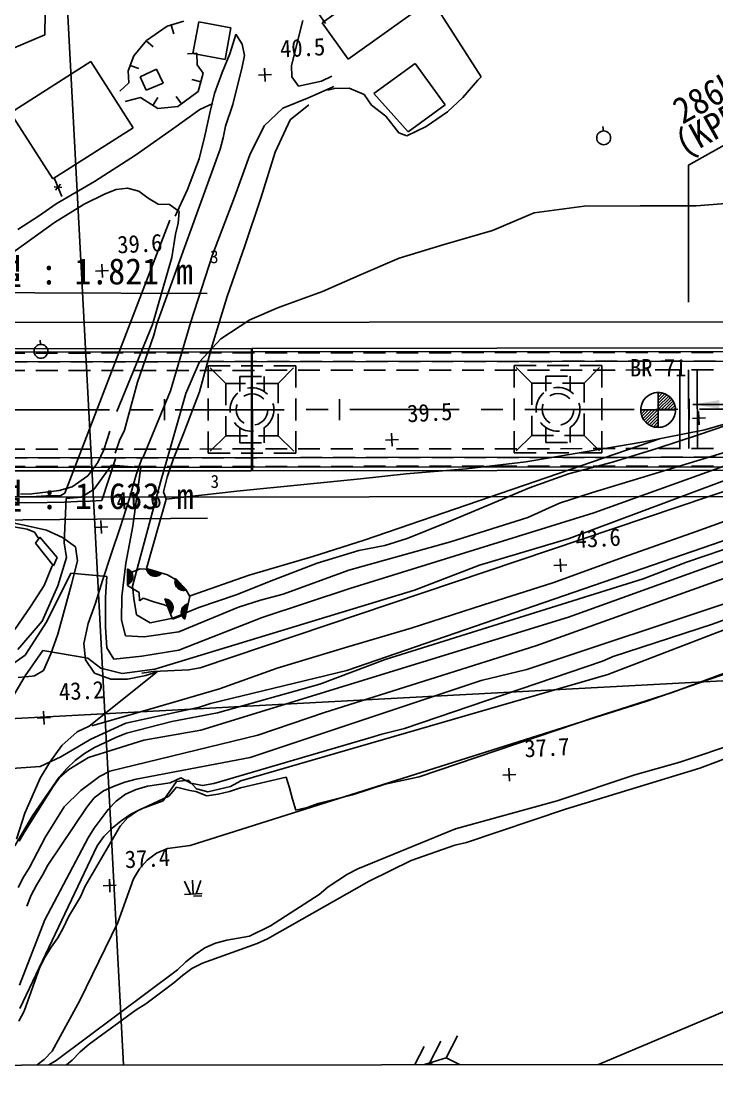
# Model space of a CAD drawing. Header units: millimetres. Extents: x 18534 to 19330, y 1103 to 1810.
# Drawn here: x 18742 to 18821.5, y 1394.3 to 1517.5 of the extents above; entities that cross this region are included whole.
import ezdxf
from ezdxf.enums import TextEntityAlignment as Align
from ezdxf.xclip import XClip

# ---------------------------------------------------------------- set-up
doc = ezdxf.new("R2010")
doc.units = ezdxf.units.MM
doc.header["$LTSCALE"] = 10
doc.header["$MEASUREMENT"] = 0
doc.header["$XCLIPFRAME"] = 2
for name, pattern in [('CENTER', [2, 1.25, -0.25, 0.25, -0.25]), ('DASHED2', [0.375, 0.25, -0.125]), ('HIDDEN', [0.375, 0.25, -0.125])]:
    doc.linetypes.add(name, pattern=pattern)
for name, color, linetype in [('TN-CABL', 4, 'Continuous'), ('TZ-BASE', 253, 'Continuous'), ('TZ-CABL', 4, 'Continuous')]:
    doc.layers.add(name, color=color, linetype=linetype)
doc.layers.add('TX-PAPR', color=2, linetype='Continuous', plot=False)
doc.styles.add('GUL', font='GulimChe.ttf')
doc.styles.get("Standard").update_dxf_attribs({"font": 'GulimChe.ttf'})
doc.styles.add('굴림체', font='GulimChe.ttf')
doc.linetypes.add('ZIGZAG', pattern='A,0.0001,-0.2,[131,ltypeshp.shx,S=0.2,R=0,X=-0.2,Y=0],-0.4,[131,ltypeshp.shx,S=0.2,R=180,X=0.2,Y=0],-0.2', length=0.8001)
doc.dimstyles.get("Standard").update_dxf_attribs({"dimtxt": 0.18, "dimasz": 0.18, "dimexe": 0.18, "dimexo": 0.0625, "dimgap": 0.09, "dimtad": 0, "dimtih": 1, "dimtoh": 1, "dimdec": 4, "dimzin": 0, "dimdsep": 46, "dimtxsty": 'Standard', "dimcen": 0.09, "dimadec": 0, "dimazin": 0, "dimtfac": 1, "dimtdec": 4, "dimtofl": 0, "dimtmove": 0, "dimatfit": 3, "dimfxl": 0, "dimtolj": 1, "dimtzin": 0, "dimarcsym": 0})

# ---------------------------------------------------------------- blocks, each defined once
blk = doc.blocks.new('JD-FGHFH5FN')
at = {"layer": 'TZ-BASE'}
for p, q in [((123.69, 143.96), (142.28, -205.9)), ((176.2, 38.26, -0.58), (164.33, 56.83, -0.58)), ((158.02, 44.44, 42.83), (166.56, 50.55, 42.83)), ((157.36, 45.89, 42.9), (158.4, 44.36, 42.9)), ((170.03, 46.7, 42.83), (161.02, 40.25, 42.83)), ((126.29, 43.05, 41.32), (126.35, 45.6, 41.32)), ((140.31, 44.03, 41.85), (142.22, 44.6, 41.85)), ((143.25, 40.91, 42.22), (143.92, 44.54, 42.22)), ((143.92, 44.54, 42.22), (147.6, 43.86, 42.22)), ((154.54, 39.54, 42.26), (155.8, 44.68, 42.26)), ((161.02, 40.25, 42.83), (158.02, 44.44, 42.83)), ((137.93, 42.39, 41.85), (140.31, 44.03, 41.85)), ((140.76, 44.16, 41.85), (141.06, 43.16, 41.85)), ((147.6, 43.86, 42.22), (146.93, 40.23, 42.22)), ((121.26, 40.9, 41.32), (126.29, 43.05, 41.32)), ((136.48, 40.66, 41.85), (137.93, 42.39, 41.85)), ((137.9, 42.35, 41.85), (138.7, 41.68, 41.85)), ((147.46, 40.89, 41.06), (148.16, 43.07, 41.06)), ((148.15, 43.11, 40.99), (148.86, 42, 40.99)), ((148.86, 42, 40.99), (149.14, 40.7, 40.99)), ((143.69, 40.94, 42.2), (142.64, 40.89, 42.2)), ((146.93, 40.23, 42.22), (143.25, 40.91, 42.22)), ((143.69, 40.94, 42.2), (143.75, 39.63, 42.2)), ((146.6, 38.75, 41.06), (147.46, 40.89, 41.06)), ((149.14, 40.7, 40.99), (148.89, 39.38, 40.99)), ((122.38, 34.12, 42.37), (131.57, 39.98, 42.37)), ((131.57, 39.98, 42.37), (136.4, 32.41, 42.37)), ((135.85, 38.92, 41.85), (136.48, 40.66, 41.85)), ((136.07, 39.54, 41.85), (137.06, 39.18, 41.85)), ((143.75, 39.63, 42.2), (144.41, 38.65, 42.2)), ((154.55, 38.23, 42.26), (154.54, 39.54, 42.26)), ((163.93, 36.32, 42.11), (168.65, 39.77, 42.11)), ((168.65, 39.77, 42.11), (172.11, 35.04, 42.11)), ((135.91, 37.57, 41.85), (135.85, 38.92, 41.85)), ((139.09, 39.11, 41.5), (137.2, 38.24, 41.5)), ((137.2, 38.24, 41.5), (137.88, 36.73, 41.5)), ((139.86, 37.52, 41.5), (139.09, 39.11, 41.5)), ((144.41, 38.65, 42.2), (143.85, 36.56, 42.2)), ((145.7, 36.34, 41.06), (146.6, 38.75, 41.06)), ((148.89, 39.38, 40.99), (147.81, 35.08, 40.99)), ((150.73, 38.43, 40.44), (152.23, 38.51, 40.44)), ((151.48, 38.47, 40.44), (150.73, 38.43, 40.44)), ((151.44, 39.22, 40.44), (151.48, 38.47, 40.44)), ((151.52, 37.72, 40.44), (151.44, 39.22, 40.44)), ((155.34, 37.17, 42.26), (154.55, 38.23, 42.26)), ((159.15, 38.3, 42.26), (157.95, 37.76, 42.26)), ((175.83, 37.85, -0.58), (176.2, 38.26, -0.58)), ((134.9, 36.6, 41.85), (135.91, 37.57, 41.85)), ((137.88, 36.73, 41.5), (139.86, 37.52, 41.5)), ((144.14, 37.67, 42.2), (143.13, 37.94, 42.2)), ((157.95, 37.76, 42.26), (155.34, 37.17, 42.26)), ((156.54, 35.86, 41.04), (159.38, 37.13, 41.04)), ((174.12, 35.89, -0.58), (175.83, 37.85, -0.58)), ((137.26, 35.87, 42.2), (135.48, 35.4, 42.2)), ((139.24, 34.6, 42.2), (137.26, 35.87, 42.2)), ((138.67, 34.97, 42.2), (139.23, 35.86, 42.2)), ((141.95, 35.16, 42.2), (141.32, 36, 42.2)), ((143.85, 36.56, 42.2), (141.51, 34.84, 42.2)), ((145.22, 34.26, 41.06), (145.7, 36.34, 41.06)), ((153.53, 34.67, 41.04), (156.54, 35.86, 41.04)), ((158.66, 36.73, -0.58), (159.44, 36.9, -0.58)), ((159.44, 36.9, -0.58), (161.1, 36.93, -0.58)), ((161.1, 36.93, -0.58), (162.84, 36.22, -0.58)), ((162.84, 36.22, -0.58), (163.69, 34.98, -0.58)), ((167.86, 31.94, 42.11), (163.93, 36.32, 42.11)), ((172.35, 34.23, -0.58), (174.12, 35.89, -0.58)), ((141.51, 34.84, 42.2), (139.24, 34.6, 42.2)), ((145.53, 35.19, 41.15), (144.03, 34.51, 41.15)), ((147.81, 35.08, 40.99), (146.96, 32.58, 40.99)), ((151.38, 32.65, 41.04), (153.53, 34.67, 41.04)), ((156.49, 35.03, 41.48), (154.38, 33.31, 41.48)), ((163.69, 34.98, -0.58), (165.32, 33.74, -0.58)), ((172.11, 35.04, 42.11), (167.86, 31.94, 42.11)), ((127.21, 26.55, 42.37), (122.38, 34.12, 42.37)), ((144.03, 34.51, 41.15), (140.8, 32.18, 41.15)), ((144.6, 31.47, 41.06), (145.22, 34.26, 41.06)), ((154.38, 33.31, 41.48), (152.66, 29.6, 41.48)), ((165.32, 33.74, -0.58), (166.81, 31.84, -0.58)), ((169.93, 32.55, -0.58), (172.35, 34.23, -0.58)), ((136.4, 32.41, 42.37), (127.21, 26.55, 42.37)), ((140.8, 32.18, 41.15), (136.68, 29.27, 41.15)), ((146.96, 32.58, 40.99), (146.71, 31.26, 40.99)), ((149.74, 29.33, 41.04), (151.38, 32.65, 41.04)), ((167.7, 31.48, -0.58), (169.93, 32.55, -0.58)), ((190.19, 32.03, -1.08), (190.14, 32.55, -1.08)), ((143.97, 28.86, 41.06), (144.6, 31.47, 41.06)), ((146.71, 31.26, 40.99), (146.38, 29.97, 40.99)), ((166.81, 31.84, -0.58), (167.7, 31.48, -0.58)), ((146.38, 29.97, 40.99), (139.12, 9.97, 40.99)), ((152.66, 29.6, 41.48), (151.01, 24.35, 41.48)), ((136.68, 29.27, 41.15), (131.99, 26.26, 41.15)), ((142.64, 25.33, 41.06), (143.97, 28.86, 41.06)), ((148.02, 24.48, 41.04), (149.74, 29.33, 41.04)), ((127.37, 26.67, 42.24), (128.26, 24.56, 42.24)), ((127.52, 25.27, 42.24), (128.11, 25.95, 42.24)), ((131.99, 26.26, 41.15), (127.59, 23.7, 41.15)), ((127.37, 25.64, 42.24), (128.26, 25.58, 42.24)), ((133.2, 24.86, 39.99), (130.8, 23.65, 39.99)), ((134.45, 25.35, 39.99), (133.2, 24.86, 39.99)), ((135.76, 25.5, 39.99), (134.45, 25.35, 39.99)), ((137.05, 25.16, 39.99), (135.76, 25.5, 39.99)), ((138.13, 24.37, 39.99), (137.05, 25.16, 39.99)), ((141.2, 22.29, 41.06), (142.64, 25.33, 41.06)), ((127.59, 23.7, 41.15), (125.68, 22.38, 41.15)), ((130.8, 23.65, 39.99), (127.43, 21.57, 39.99)), ((139.26, 23.68, 39.99), (138.13, 24.37, 39.99)), ((140.58, 23.61, 39.99), (139.26, 23.68, 39.99)), ((141.66, 22.82, 39.99), (140.58, 23.61, 39.99)), ((145.47, 17.88, 41.04), (148.02, 24.48, 41.04)), ((151.01, 24.35, 41.48), (149.2, 18.88, 41.48)), ((188, 23.45, 40.01), (182.29, 22.67, 40.01)), ((194.39, 23.48, 40.01), (188, 23.45, 40.01)), ((200.79, 23.46, 40.01), (194.39, 23.48, 40.01)), ((205.16, 23.83, 40.01), (200.79, 23.46, 40.01)), ((125.68, 22.38, 41.15), (123.21, 20.78, 41.15)), ((141.55, 21.5, 39.99), (141.66, 22.82, 39.99)), ((182.29, 22.67, 40.01), (177.52, 20.66, 40.01)), ((127.43, 21.57, 39.99), (120.98, 16.95, 39.99)), ((128.61, -9.42, 41.99), (140.62, 21.82, 41.99)), ((141.25, 20.22, 39.99), (141.55, 21.5, 39.99)), ((140.85, 17.57, 39.99), (141.25, 20.22, 39.99)), ((177.52, 20.66, 40.01), (171.98, 19.05, 40.01)), ((149.2, 18.88, 41.48), (147.18, 13.09, 41.48)), ((171.98, 19.05, 40.01), (166.84, 17.47, 40.01)), ((138.61, 9.89, 39.99), (140.85, 17.57, 39.99)), ((143.01, 10.19, 41.04), (145.47, 17.88, 41.04)), ((166.84, 17.47, 40.01), (162.49, 15.61, 40.01)), ((132.1, 15.99, 39.55), (133.6, 16.07, 39.55)), ((132.85, 16.03, 39.55), (132.1, 15.99, 39.55)), ((132.81, 16.78, 39.55), (132.85, 16.03, 39.55)), ((132.89, 15.28, 39.55), (132.81, 16.78, 39.55)), ((162.49, 15.61, 40.01), (158.07, 13.66, 40.01)), ((158.07, 13.66, 40.01), (153.02, 11.85, 40.01)), ((147.18, 13.09, 41.48), (145.45, 7.49, 41.48)), ((153.02, 11.85, 40.01), (149.75, 10.44, 40.01)), ((101.46, 10.11), (298.24, 10.29)), ((134.54, -0.06, 39.99), (138.61, 9.89, 39.99)), ((139.12, 9.97, 40.99), (138.78, 8.68, 40.99)), ((140.69, 2.28, 41.04), (143.01, 10.19, 41.04)), ((149.75, 10.44, 40.01), (146.44, 8.23, 40.01)), ((138.78, 8.68, 40.99), (136.92, 3.3, 40.99)), ((125.82, 7.59, -2.09), (125.77, 8.11, -2.09)), ((145.45, 7.49, 41.48), (143.98, 2.17, 41.48)), ((146.44, 8.23, 40.01), (144.01, 5.62, 40.01)), ((80.04, 7.08), (149.94, 7.15)), ((80.04, 6.69), (149.94, 6.75)), ((149.94, 7.15), (149.96, -6.85)), ((150.04, 7.15), (219.94, 7.22)), ((150.04, 7.15), (150.06, -6.85)), ((150.04, 6.75), (219.94, 6.82)), ((144.01, 5.62, 40.01), (142.42, 2, 40.01)), ((136.92, 3.3, 40.99), (135.41, -2.2, 40.99)), ((137.57, -5.31, 41.04), (140.69, 2.28, 41.04)), ((140, -1.07), (140, 1.33)), ((142.42, 2, 40.01), (141.48, -1.37, 40.01)), ((143.98, 2.17, 41.48), (142.22, -2.51, 41.48)), ((160, -1.05), (160, 1.35)), ((180, -1.03), (180, 1.37)), ((196.46, 2.11), (196.46, -1.89)), ((196.46, 1.91), (196.65, 2.1)), ((196.46, 1.55), (196.95, 2.05)), ((196.46, 1.2), (197.22, 1.96)), ((196.46, 0.85), (197.46, 1.84)), ((196.46, 0.49), (197.67, 1.7)), ((196.46, 0.14), (197.86, 1.54)), ((196.78, 0.11), (198.03, 1.35)), ((200, -1.02), (200, 1.38)), ((189.09, -11.69, 41.99), (222.77, 0.47, 41.99)), ((194.46, 0.11), (198.46, 0.11)), ((194.47, -0.08), (194.66, 0.11)), ((194.52, -0.38), (195.01, 0.11)), ((194.61, -0.65), (195.37, 0.11)), ((194.73, -0.89), (195.72, 0.11)), ((194.87, -1.1), (196.08, 0.11)), ((195.03, -1.29), (196.43, 0.11)), ((197.14, 0.11), (198.17, 1.14)), ((197.49, 0.11), (198.29, 0.91)), ((197.84, 0.11), (198.39, 0.65)), ((198.2, 0.11), (198.44, 0.36)), ((230.77, -0.17, 39.99), (144.08, -29.42, 39.99)), ((182.45, -26.88, 41), (256.11, -0.49, 41)), ((195.22, -1.46), (196.46, -0.21)), ((195.42, -1.6), (196.46, -0.57)), ((195.66, -1.72), (196.46, -0.92)), ((200.37, -0.87, 39.48), (201.86, -0.8, 39.48)), ((201.12, -0.84, 39.48), (200.37, -0.87, 39.48)), ((201.08, -0.09, 39.48), (201.12, -0.84, 39.48)), ((201.16, -1.58, 39.48), (201.08, -0.09, 39.48)), ((201.09, -2.73, 40.01), (206.05, -1.02, 40.01)), ((201.81, -2.17, 41.48), (208.42, -0.25, 41.48)), ((133.05, -4.46, 40.01), (133.74, -2.34, 40.01)), ((135.41, -2.2, 40.99), (134.86, -3.41, 40.99)), ((141.48, -1.37, 40.01), (140.26, -5.63, 40.01)), ((194.81, -3.53, 41.48), (201.81, -2.17, 41.48)), ((195.92, -1.82), (196.46, -1.27)), ((196.21, -1.88), (196.46, -1.63)), ((134.86, -3.41, 40.99), (134.35, -4.84, 40.99)), ((142.22, -2.51, 41.48), (141, -5.55, 41.48)), ((196.71, -3.16, -1.21), (162.85, -14.79, -1.21)), ((165.26, -3.34, 39.48), (166.76, -3.26, 39.48)), ((166.01, -3.3, 39.48), (165.26, -3.34, 39.48)), ((165.97, -2.55, 39.48), (166.01, -3.3, 39.48)), ((166.05, -4.05, 39.48), (165.97, -2.55, 39.48)), ((188.33, -4.65, 41.48), (194.81, -3.53, 41.48)), ((196.29, -4.31, 40.01), (201.09, -2.73, 40.01)), ((700, -4.54), (0.04, -41.74)), ((132.37, -5.91, 40.01), (133.05, -4.46, 40.01)), ((181.33, -5.84, 41.48), (188.33, -4.65, 41.48)), ((188.94, -9.33, 41), (205.54, -4.29, 41)), ((191.24, -5.89, 40.01), (196.29, -4.31, 40.01)), ((256.47, -4.51, 38.99), (202.67, -24.4, 38.99)), ((131.24, -7.42, 40.01), (132.37, -5.91, 40.01)), ((134.38, -5.48, 41.34), (132.84, -10.27, 41.34)), ((136.74, -7.34, 40.01), (137.37, -5.56, 40.01)), ((137.37, -5.56, 42.26), (137.57, -5.31, 42.26)), ((140.26, -5.63, 40.01), (139.58, -7.99, 40.01)), ((141, -5.55, 41.48), (140.3, -7.59, 41.48)), ((174.53, -6.63, 41.48), (181.33, -5.84, 41.48)), ((186.21, -7.21, 40.01), (191.24, -5.89, 40.01)), ((80.06, -6.51), (149.96, -6.45)), ((80.06, -6.91), (149.96, -6.85)), ((131.92, -8.99, 41), (133.94, -6.2, 41)), ((133.94, -6.2, 41), (137.27, -6.49, 41)), ((135.94, -10.14, 40.01), (136.74, -7.34, 40.01)), ((137.27, -6.49, 41), (136.99, -8.64, 41)), ((150.06, -6.45), (219.96, -6.38)), ((150.06, -6.85), (219.96, -6.78)), ((162.4, -7.79, 41.48), (167.63, -7.2, 41.48)), ((167.63, -7.2, 41.48), (174.53, -6.63, 41.48)), ((181.73, -8.82, 40.01), (186.21, -7.21, 40.01)), ((231.22, -7.39, 41.99), (186.2, -23.6, 41.99)), ((186.28, -14.62, 42.99), (206.19, -7.15, 42.99)), ((129.43, -8.69, 40.01), (131.24, -7.42, 40.01)), ((139.58, -7.99, 40.01), (136.35, -20.05, 40.01)), ((140.3, -7.59, 41.48), (139.89, -9.28, 41.48)), ((148.26, -9.21, 41.48), (155.94, -8.43, 41.48)), ((155.94, -8.43, 41.48), (162.4, -7.79, 41.48)), ((223.5, -8.09, 42.99), (160.84, -29.73, 42.99)), ((101.48, -9.89), (298.26, -9.71)), ((121.22, -9.81, 41.99), (124.71, -9.83, 41.99)), ((123.52, -9.53, 40.01), (124.83, -9.49, 40.01)), ((124.71, -9.83, 41.99), (126.51, -9.74, 41.99)), ((124.83, -9.49, 40.01), (126.71, -9.27, 40.01)), ((126.51, -9.74, 41.99), (126.56, -9.74, 41.99)), ((126.56, -9.74, 41.99), (128.15, -9.69, 41.99)), ((126.71, -9.27, 40.01), (127.93, -9.11, 40.01)), ((127.93, -9.11, 40.01), (129.43, -8.69, 40.01)), ((128.15, -9.69, 41.99), (128.61, -9.42, 41.99)), ((130.47, -9.88, 41), (131.92, -8.99, 41)), ((136.99, -8.64, 41), (136.37, -13.2, 41)), ((139.89, -9.28, 41.48), (140.19, -10.1, 41.48)), ((140.19, -10.1, 41.48), (148.26, -9.21, 41.48)), ((177, -10.78, 40.01), (181.73, -8.82, 40.01)), ((185.18, -10.55, 41), (188.94, -9.33, 41)), ((124.14, -10.52, 41.34), (121.83, -10.46, 41.34)), ((126.58, -10.49, 41.34), (124.14, -10.52, 41.34)), ((128.55, -10.44, 41.34), (126.58, -10.49, 41.34)), ((128.52, -15.1, 41), (128.75, -10.05, 41)), ((130.06, -10.39, 41.34), (128.55, -10.44, 41.34)), ((128.75, -10.05, 41), (130.47, -9.88, 41)), ((131.49, -10.35, 41.34), (130.06, -10.39, 41.34)), ((132.84, -10.27, 41.34), (131.49, -10.35, 41.34)), ((134.94, -13.36, 40.01), (135.94, -10.14, 40.01)), ((137.93, -18.05, -1.78), (140.19, -10.1, -1.78)), ((172.27, -12.79, 40.01), (177, -10.78, 40.01)), ((181.57, -12.2, 41), (185.18, -10.55, 41)), ((200.79, -13.82, 43.16), (208.99, -10.87, 43.16)), ((161.21, -20.34, 41.99), (189.09, -11.69, 41.99)), ((172.72, -15, 41), (181.57, -12.2, 41)), ((121.64, -12.61, 40.2), (123.96, -13.09, 40.2)), ((122.75, -13.29, 40.81), (124.27, -13.54, 40.81)), ((123.96, -13.09, 40.2), (126.5, -13.65, 40.2)), ((124.27, -13.54, 40.81), (125.12, -13.9, 40.81)), ((132, -13.34, 41.59), (133.5, -13.26, 41.59)), ((132.75, -13.3, 41.59), (132, -13.34, 41.59)), ((132.71, -12.55, 41.59), (132.75, -13.3, 41.59)), ((132.79, -14.05, 41.59), (132.71, -12.55, 41.59)), ((133.93, -16.29, 40.01), (134.94, -13.36, 40.01)), ((136.37, -13.2, 41), (135.56, -17.42, 41)), ((167.75, -14.61, 40.01), (172.27, -12.79, 40.01)), ((199.72, -17.33, 41.99), (212.28, -13.05, 41.99)), ((125.12, -13.9, 40.81), (125.56, -14.52, 40.81)), ((125.72, -14.47, 40.68), (125.24, -15.15, 40.68)), ((127.72, -16.77, 40.68), (125.72, -14.47, 40.68)), ((126.5, -13.65, 40.2), (128.33, -14.48, 40.2)), ((128.33, -14.48, 40.2), (129.83, -15.57, 40.2)), ((162.85, -14.79, -1.21), (156.97, -16.67, -1.21)), ((165.2, -15.43, 40.01), (167.75, -14.61, 40.01)), ((176.03, -17.66, 42.99), (186.28, -14.62, 42.99)), ((232.53, -14.11, 37.99), (190.7, -30.18, 37.99)), ((192.51, -16.74, 43.16), (200.79, -13.82, 43.16)), ((245.4, -14.69, 37.99), (198.07, -32.23, 37.99)), ((125.24, -15.15, 40.68), (127.29, -17.74, 40.68)), ((128.78, -16.78, 41), (128.52, -15.1, 41)), ((129.83, -15.57, 40.2), (130.05, -17.16, 40.2)), ((157.44, -17.44, 40.01), (162.24, -16, 40.01)), ((161.07, -18.24, 41), (172.72, -15, 41)), ((162.24, -16, 40.01), (165.2, -15.43, 40.01)), ((127.29, -17.74, 40.68), (127.72, -16.77, 40.68)), ((127.78, -20.04, 41), (128.78, -16.78, 41)), ((130.05, -17.16, 40.2), (129.37, -19.83, 40.2)), ((132.89, -19.43, 40.01), (133.93, -16.29, 40.01)), ((156.97, -16.67, -1.21), (149.66, -18.8, -1.21)), ((184.4, -19.69, 43.16), (192.51, -16.74, 43.16)), ((185.24, -16.93, 43.64), (185.28, -17.68, 43.64)), ((185.32, -18.43, 43.64), (185.24, -16.93, 43.64)), ((127.16, -17.75, 40.81), (126.22, -20, 40.81)), ((135.56, -17.42, 41), (135.13, -21.26, 41)), ((135.77, -19.88, 39.75), (135.75, -18.08, 39.75)), ((135.84, -18.12, 39.75), (135.75, -18.21, 39.75)), ((135.97, -18.2, 39.75), (135.75, -18.42, 39.75)), ((136.36, -18.87, 39.75), (135.75, -18.29, 39.75)), ((135.76, -18.67, 39.75), (137.22, -18.07, 39.75)), ((136.28, -18.59, 39.75), (135.76, -18.09, 39.75)), ((136.08, -18.3, 39.75), (135.76, -18.63, 39.75)), ((136.18, -18.42, 39.75), (135.76, -18.84, 39.75)), ((137.22, -18.07, 39.75), (138.32, -18.16, 39.75)), ((137.95, -18.04, 39.75), (139.67, -18.57, 39.75)), ((138.26, -18.67, 39.75), (137.95, -18.09, 39.75)), ((137.96, -18.12, 39.75), (138.05, -18.07, 39.75)), ((138, -18.27, 39.75), (138.25, -18.14, 39.75)), ((138.06, -18.41, 39.75), (138.46, -18.2, 39.75)), ((138.52, -18.84, 39.75), (138.13, -18.1, 39.75)), ((138.14, -18.54, 39.75), (138.66, -18.26, 39.75)), ((138.24, -18.65, 39.75), (138.86, -18.32, 39.75)), ((138.32, -18.16, 39.75), (140.32, -18.77, 39.75)), ((138.72, -18.9, 39.75), (138.33, -18.16, 39.75)), ((138.37, -18.75, 39.75), (139.06, -18.38, 39.75)), ((138.9, -18.92, 39.75), (138.53, -18.22, 39.75)), ((138.53, -18.84, 39.75), (139.27, -18.45, 39.75)), ((139.07, -18.91, 39.75), (138.73, -18.28, 39.75)), ((139.22, -18.87, 39.75), (138.94, -18.34, 39.75)), ((139.36, -18.82, 39.75), (139.14, -18.41, 39.75)), ((139.49, -18.74, 39.75), (139.34, -18.47, 39.75)), ((152.49, -19.33, 40.01), (157.44, -17.44, 40.01)), ((153.57, -20.99, 41), (161.07, -18.24, 41)), ((168.58, -20.53, 42.99), (176.03, -17.66, 42.99)), ((184.53, -17.72, 43.64), (186.03, -17.64, 43.64)), ((185.28, -17.68, 43.64), (184.53, -17.72, 43.64)), ((194.73, -19.22, 41.99), (199.72, -17.33, 41.99)), ((126.55, -24.11, 41.99), (129.29, -18.57, 41.99)), ((129.29, -18.57, 41.99), (133.38, -18.96, 41.99)), ((132.12, -22.02, 40.01), (132.89, -19.43, 40.01)), ((133.38, -18.96, 41.99), (133.24, -21.32, 41.99)), ((136.36, -19.09, 39.75), (135.76, -18.5, 39.75)), ((136.26, -18.55, 39.75), (135.76, -19.06, 39.75)), ((135.77, -19.98, 39.75), (135.76, -18.67, 39.75)), ((136.32, -18.7, 39.75), (135.76, -19.27, 39.75)), ((136.32, -19.26, 39.75), (135.76, -18.71, 39.75)), ((136.26, -19.41, 39.75), (135.76, -18.92, 39.75)), ((136.18, -19.55, 39.75), (135.76, -19.14, 39.75)), ((136.36, -18.88, 39.75), (135.77, -19.48, 39.75)), ((136.36, -19.09, 39.75), (135.77, -19.69, 39.75)), ((136.09, -19.66, 39.75), (135.77, -19.35, 39.75)), ((135.98, -19.76, 39.75), (135.77, -19.56, 39.75)), ((136.27, -19.39, 39.75), (135.81, -19.86, 39.75)), ((138.73, -18.9, 39.75), (139.47, -18.51, 39.75)), ((139.02, -18.92, 39.75), (139.66, -18.58, 39.75)), ((139.6, -18.64, 39.75), (139.55, -18.53, 39.75)), ((140.32, -18.77, 39.75), (141.53, -19.46, 39.75)), ((141.19, -19.56, 39.75), (141.64, -19.57, 39.75)), ((141.2, -19.71, 39.75), (141.79, -19.73, 39.75)), ((141.21, -19.41, 39.75), (141.5, -19.42, 39.75)), ((141.24, -19.88, 39.75), (141.26, -19.23, 39.75)), ((141.24, -19.26, 39.75), (141.35, -19.26, 39.75)), ((141.27, -19.19, 39.75), (142.52, -20.49, 39.75)), ((141.38, -20.16, 39.75), (141.4, -19.32, 39.75)), ((141.53, -19.46, 39.75), (142.45, -20.43, 39.75)), ((141.53, -20.32, 39.75), (141.55, -19.48, 39.75)), ((141.68, -20.42, 39.75), (141.7, -19.63, 39.75)), ((149.66, -18.8, -1.21), (142.93, -21.16, -1.21)), ((148.18, -21.05, 40.01), (152.49, -19.33, 40.01)), ((165.25, -28.48, 41.99), (194.73, -19.22, 41.99)), ((176.5, -22.19, 43.16), (184.4, -19.69, 43.16)), ((126.22, -20, 40.81), (124.69, -22.36, 40.81)), ((126, -24.09, 41), (127.78, -20.04, 41)), ((129.37, -19.83, 40.2), (128.57, -22.79, 40.2)), ((135.85, -19.85, 39.75), (135.77, -19.77, 39.75)), ((137.08, -20.8, 39.75), (135.77, -19.98, 39.75)), ((136.35, -20.05, 40.01), (136.5, -21.49, 40.01)), ((137.12, -21.76, 39.75), (137.08, -20.8, 39.75)), ((138.9, -29.56, 42.99), (168.58, -20.53, 42.99)), ((141.23, -19.86, 39.75), (141.93, -19.88, 39.75)), ((141.29, -20.01, 39.75), (142.08, -20.03, 39.75)), ((141.39, -20.17, 39.75), (142.23, -20.19, 39.75)), ((141.53, -20.32, 39.75), (142.37, -20.34, 39.75)), ((141.78, -20.48, 39.75), (142.5, -20.49, 39.75)), ((141.83, -20.49, 39.75), (141.84, -19.78, 39.75)), ((141.97, -20.54, 39.75), (141.99, -19.94, 39.75)), ((142.12, -20.55, 39.75), (142.14, -20.09, 39.75)), ((142.27, -20.55, 39.75), (142.28, -20.24, 39.75)), ((142.42, -20.52, 39.75), (142.43, -20.4, 39.75)), ((142.45, -20.43, 39.75), (142.88, -21.24, 39.75)), ((151.15, -23.64, 41.99), (161.21, -20.34, 41.99)), ((195.18, -33.23, 39.99), (232.76, -20.02, 39.99)), ((131.26, -24.36, 40.01), (132.12, -22.02, 40.01)), ((133.24, -21.32, 41.99), (133.25, -24.76, 41.99)), ((135.13, -21.26, 41), (135.08, -23.95, 41)), ((136.5, -21.49, 40.01), (136.81, -23.36, 40.01)), ((137.55, -21.43, 39.75), (137.12, -21.76, 39.75)), ((138.79, -21.86, 39.75), (137.55, -21.43, 39.75)), ((139.95, -22.2, 39.75), (138.79, -21.86, 39.75)), ((140.67, -23.22, 39.75), (140.04, -21.53, 39.75)), ((140.71, -21.83, 39.75), (140.05, -21.53, 39.75)), ((140.13, -21.54, 39.75), (140.08, -21.65, 39.75)), ((140.88, -22.07, 39.75), (140.11, -21.73, 39.75)), ((140.28, -21.57, 39.75), (140.16, -21.85, 39.75)), ((140.95, -22.27, 39.75), (140.19, -21.92, 39.75)), ((140.43, -21.63, 39.75), (140.23, -22.05, 39.75)), ((140.98, -22.45, 39.75), (140.26, -22.12, 39.75)), ((140.56, -21.7, 39.75), (140.31, -22.25, 39.75)), ((140.68, -21.8, 39.75), (140.38, -22.45, 39.75)), ((140.78, -21.92, 39.75), (140.46, -22.65, 39.75)), ((140.88, -22.08, 39.75), (140.53, -22.84, 39.75)), ((142.11, -22.46, 39.75), (142.66, -22.1, 39.75)), ((142.7, -22.09, 39.75), (142.33, -23.85, 39.75)), ((142.88, -21.24, 39.75), (142.45, -23.27, 39.75)), ((142.48, -22.16, 39.75), (142.64, -22.41, 39.75)), ((142.62, -22.11, 39.75), (142.68, -22.2, 39.75)), ((143.91, -22.52, 40.01), (148.18, -21.05, 40.01)), ((148.47, -22.49, 41), (150.97, -21.67, 41)), ((150.97, -21.67, 41), (153.57, -20.99, 41)), ((168.2, -24.88, 43.16), (176.5, -22.19, 43.16)), ((205.4, -21.65, 39.99), (181.43, -29.6, 39.99)), ((124.69, -22.36, 40.81), (122.87, -25.02, 40.81)), ((128.57, -22.79, 40.2), (127.81, -25.55, 40.2)), ((136.81, -23.36, 40.01), (138.34, -24.25, 40.01)), ((140.35, -22.36, 39.75), (139.95, -22.2, 39.75)), ((140.97, -22.61, 39.75), (140.33, -22.32, 39.75)), ((140.9, -23.83, 39.75), (140.35, -22.36, 39.75)), ((140.94, -22.76, 39.75), (140.41, -22.52, 39.75)), ((140.89, -22.91, 39.75), (140.48, -22.72, 39.75)), ((140.82, -23.04, 39.75), (140.56, -22.92, 39.75)), ((140.95, -22.28, 39.75), (140.6, -23.04, 39.75)), ((140.73, -23.16, 39.75), (140.63, -23.12, 39.75)), ((140.98, -22.59, 39.75), (140.7, -23.19, 39.75)), ((142.45, -23.27, 39.75), (140.9, -23.83, 39.75)), ((140.94, -23.74, 40.01), (143.91, -22.52, 40.01)), ((141.63, -25.28, 41), (148.47, -22.49, 41)), ((141.91, -22.94, 39.75), (142.62, -22.48, 39.75)), ((141.91, -23.12, 39.75), (142.57, -22.69, 39.75)), ((141.91, -22.95, 39.75), (142.37, -23.65, 39.75)), ((141.92, -23.24, 39.75), (142.32, -23.85, 39.75)), ((141.93, -23.28, 39.75), (142.53, -22.9, 39.75)), ((141.96, -22.73, 39.75), (142.66, -22.28, 39.75)), ((141.96, -22.74, 39.75), (142.41, -23.44, 39.75)), ((141.98, -23.43, 39.75), (142.49, -23.11, 39.75)), ((142.03, -22.58, 39.75), (142.46, -23.24, 39.75)), ((142.05, -23.57, 39.75), (142.44, -23.31, 39.75)), ((142.12, -22.44, 39.75), (142.5, -23.03, 39.75)), ((142.23, -22.33, 39.75), (142.55, -22.82, 39.75)), ((142.35, -22.24, 39.75), (142.59, -22.61, 39.75)), ((123.23, -27.32, 41), (126, -24.09, 41)), ((124.05, -27.97, 41.99), (126.55, -24.11, 41.99)), ((130.78, -26.64, 40.01), (131.26, -24.36, 40.01)), ((135.08, -23.95, 41), (135.55, -25.75, 41)), ((138.34, -24.25, 40.01), (140.94, -23.74, 40.01)), ((141.65, -27.38, 41.99), (151.15, -23.64, 41.99)), ((142.14, -23.69, 39.75), (142.4, -23.52, 39.75)), ((142.25, -23.79, 39.75), (142.35, -23.73, 39.75)), ((186.2, -23.6, 41.99), (144.15, -36.57, 41.99)), ((202.67, -24.4, 38.99), (191.31, -28.11, 38.99)), ((127.81, -25.55, 40.2), (126.99, -27.8, 40.2)), ((133.25, -24.76, 41.99), (133.4, -27.11, 41.99)), ((135.55, -25.75, 41), (137.65, -25.85, 41)), ((137.65, -25.85, 41), (141.63, -25.28, 41)), ((160.98, -27, 43.16), (168.2, -24.88, 43.16)), ((130.96, -28.49, 40.01), (130.78, -26.64, 40.01)), ((133.4, -27.11, 41.99), (134.2, -28.43, 41.99)), ((152.89, -29.47, 43.16), (160.98, -27, 43.16)), ((158.3, -34.54, 41), (182.45, -26.88, 41)), ((121, -30.12, 41.99), (124.05, -27.97, 41.99)), ((124.04, -30.32, 42.99), (126.06, -27.45, 42.99)), ((126.06, -27.45, 42.99), (131.21, -28.31, 42.99)), ((126.99, -27.8, 40.2), (126.16, -29.72, 40.2)), ((131.21, -28.31, 42.99), (132.71, -29.44, 42.99)), ((134.2, -28.43, 41.99), (137.42, -28.09, 41.99)), ((137.42, -28.09, 41.99), (141.65, -27.38, 41.99)), ((191.31, -28.11, 38.99), (190.11, -28.64, 38.99)), ((131.97, -30.01, 40.01), (130.96, -28.49, 40.01)), ((132.71, -29.44, 42.99), (135.17, -30.05, 42.99)), ((135.17, -30.05, 42.99), (138.9, -29.56, 42.99)), ((144.08, -29.42, 39.99), (142.78, -29.66, 39.99)), ((146.29, -31.82, 43.16), (152.89, -29.47, 43.16)), ((157.75, -31.27, 41.99), (165.25, -28.48, 41.99)), ((190.11, -28.64, 38.99), (167.45, -36.36, 38.99)), ((232.97, -28.87, 36.99), (198.95, -40.21, 36.99)), ((233.5, -28.75, 36.99), (201.22, -40.89, 36.99)), ((121.67, -34.43, 42.99), (124.04, -30.32, 42.99)), ((124.84, -30.38, 40.2), (123.24, -30.51, 40.2)), ((125.13, -30.33, 40.2), (124.84, -30.38, 40.2)), ((126.16, -29.72, 40.2), (125.13, -30.33, 40.2)), ((131.39, -36.08, 40.01), (139.16, -29.89, 40.01)), ((133.84, -30.71, 40.01), (131.97, -30.01, 40.01)), ((135.78, -30.7, 40.01), (133.84, -30.71, 40.01)), ((137.87, -30.3, 40.01), (135.78, -30.7, 40.01)), ((138.71, -29.84, 39.99), (137.41, -30.03, 39.99)), ((139.16, -29.89, 40.01), (137.87, -30.3, 40.01)), ((142.78, -29.66, 39.99), (138.71, -29.84, 39.99)), ((160.84, -29.73, 42.99), (145.24, -33.5, 42.99)), ((190.7, -30.18, 37.99), (148.74, -42.36, 37.99)), ((181.43, -29.6, 39.99), (176.23, -30.88, 39.99)), ((139.24, -33.89, 43.16), (146.29, -31.82, 43.16)), ((146.07, -34.55, 41.99), (157.75, -31.27, 41.99)), ((176.23, -30.88, 39.99), (149.81, -39.69, 39.99)), ((142.94, -49.77, 39.99), (195.18, -33.23, 39.99)), ((198.07, -32.23, 37.99), (189.26, -35.08, 37.99)), ((126.15, -34.39, 43.23), (126.19, -35.14, 43.23)), ((126.23, -35.89, 43.23), (126.15, -34.39, 43.23)), ((131.67, -36.07, 43.16), (139.24, -33.89, 43.16)), ((143.98, -33.91, 42.99), (135.58, -35.75, 42.99)), ((145.24, -33.5, 42.99), (143.98, -33.91, 42.99)), ((125.44, -35.18, 43.23), (126.94, -35.1, 43.23)), ((126.19, -35.14, 43.23), (125.44, -35.18, 43.23)), ((135.58, -35.75, 42.99), (131.56, -37.59, 42.99)), ((135.65, -36.9, 41.99), (140.85, -35.57, 41.99)), ((140.85, -35.57, 41.99), (146.07, -34.55, 41.99)), ((150.66, -37.11, 41), (158.3, -34.54, 41)), ((189.26, -35.08, 37.99), (169.14, -41.89, 37.99)), ((128.26, -38.32, 40.01), (130.02, -36.75, 40.01)), ((130.02, -36.75, 40.01), (131.39, -36.08, 40.01)), ((134.41, -37.39, 41.99), (135.65, -36.9, 41.99)), ((144.15, -36.57, 41.99), (137.62, -37.7, 41.99)), ((167.45, -36.36, 38.99), (164.85, -37, 38.99)), ((131.56, -37.59, 42.99), (128.13, -39.62, 42.99)), ((137.62, -37.7, 41.99), (131.32, -39.69, 41.99)), ((132, -38.55, 41.99), (134.41, -37.39, 41.99)), ((133.75, -41.24, 41), (150.66, -37.11, 41)), ((163.6, -37.41, 38.99), (145.65, -42.64, 38.99)), ((164.85, -37, 38.99), (163.6, -37.41, 38.99)), ((126.88, -40.2, 40.01), (128.26, -38.32, 40.01)), ((129.79, -40.01, 41.99), (130.85, -39.22, 41.99)), ((130.85, -39.22, 41.99), (132, -38.55, 41.99)), ((128.13, -39.62, 42.99), (125.76, -40.7, 42.99)), ((125.76, -42.04, 40.01), (126.88, -40.2, 40.01)), ((128.82, -40.93, 41.99), (129.79, -40.01, 41.99)), ((131.32, -39.69, 41.99), (129.06, -41.06, 41.99)), ((149.81, -39.69, 39.99), (136.77, -42.16, 39.99)), ((198.95, -40.21, 36.99), (193.8, -41.67, 36.99)), ((125.76, -40.7, 42.99), (122.53, -40.96, 42.99)), ((127.95, -41.93, 41.99), (128.82, -40.93, 41.99)), ((129.06, -41.06, 41.99), (128.04, -41.94, 41.99)), ((130.43, -43.45, 41), (132.55, -41.87, 41)), ((132.55, -41.87, 41), (133.75, -41.24, 41)), ((169.14, -41.89, 37.99), (165.24, -42.73, 37.99)), ((178.68, -41.69, 37.66), (180.18, -41.61, 37.66)), ((179.43, -41.65, 37.66), (178.68, -41.69, 37.66)), ((179.39, -40.9, 37.66), (179.43, -41.65, 37.66)), ((179.47, -42.4, 37.66), (179.39, -40.9, 37.66)), ((193.8, -41.67, 36.99), (184.91, -44.65, 36.99)), ((201.22, -40.89, 36.99), (185.87, -45.61, 36.99)), ((127.26, -43.02, 41.99), (124.03, -48.14, 41.99)), ((124.85, -44.13, 40.01), (125.76, -42.04, 40.01)), ((124.9, -46.37, 41.99), (127.95, -41.93, 41.99)), ((128.04, -41.94, 41.99), (127.26, -43.02, 41.99)), ((134.22, -42.97, 39.99), (133.02, -43.51, 39.99)), ((135.47, -42.52, 39.99), (134.22, -42.97, 39.99)), ((136.77, -42.16, 39.99), (135.47, -42.52, 39.99)), ((138.04, -42.98, 38.99), (136.74, -43.34, 38.99)), ((140.65, -42.6, 38.99), (138.04, -42.98, 38.99)), ((141.38, -42.43, 37.99), (139.86, -44.64, 37.99)), ((141.37, -43.09, 37.99), (140.5, -44.1, 37.99)), ((141.85, -42.02, 38.99), (140.65, -42.6, 38.99)), ((142.88, -43.47, 37.99), (141.37, -43.09, 37.99)), ((142.73, -42.28, 37.99), (141.38, -42.43, 37.99)), ((143.02, -42.62, 38.99), (141.85, -42.02, 38.99)), ((143.65, -43.25, 37.99), (142.73, -42.28, 37.99)), ((144.34, -42.87, 38.99), (143.02, -42.62, 38.99)), ((145.65, -42.64, 38.99), (144.34, -42.87, 38.99)), ((147.54, -42.99, 37.99), (144.94, -43.63, 37.99)), ((148.74, -42.36, 37.99), (147.54, -42.99, 37.99)), ((153.9, -41.92, 37.99), (148.69, -43.16, 37.99)), ((154.3, -43.17, 37.99), (153.9, -41.92, 37.99)), ((165.24, -42.73, 37.99), (161.48, -43.95, 37.99)), ((124.02, -46.05, 40.01), (124.85, -44.13, 40.01)), ((128.5, -45.33, 41), (130.43, -43.45, 41)), ((131.96, -44.3, 39.99), (131.13, -45.35, 39.99)), ((133.02, -43.51, 39.99), (131.96, -44.3, 39.99)), ((135.54, -43.88, 38.99), (134.48, -44.67, 38.99)), ((136.74, -43.34, 38.99), (135.54, -43.88, 38.99)), ((140.5, -44.1, 37.99), (136.89, -45.79, 37.99)), ((143.58, -43.56, 37.99), (142.88, -43.47, 37.99)), ((144.83, -44.08, 37.99), (143.58, -43.56, 37.99)), ((144.94, -43.63, 37.99), (143.65, -43.25, 37.99)), ((146.14, -43.89, 37.99), (144.83, -44.08, 37.99)), ((147.44, -43.57, 37.99), (146.14, -43.89, 37.99)), ((148.69, -43.16, 37.99), (147.44, -43.57, 37.99)), ((154.62, -44.47, 37.99), (154.3, -43.17, 37.99)), ((161.48, -43.95, 37.99), (157.58, -44.95, 37.99)), ((126.38, -48.76, 41), (128.5, -45.33, 41)), ((131.13, -45.35, 39.99), (126.65, -51.99, 39.99)), ((134.48, -44.67, 38.99), (133.55, -45.63, 38.99)), ((137.36, -45.55, 37.99), (136.16, -46.17, 37.99)), ((139.86, -44.64, 37.99), (137.36, -45.55, 37.99)), ((155.03, -45.72, 37.99), (154.62, -44.47, 37.99)), ((156.33, -45.4, 37.99), (155.03, -45.72, 37.99)), ((157.58, -44.95, 37.99), (156.33, -45.4, 37.99)), ((184.91, -44.65, 36.99), (173.27, -47.84, 36.99)), ((185.87, -45.61, 36.99), (174.52, -49.4, 36.99)), ((122.86, -49.79, 41.99), (124.9, -46.37, 41.99)), ((123.06, -49.02, 40.01), (124.02, -46.05, 40.01)), ((133.55, -45.63, 38.99), (131.94, -47.77, 38.99)), ((135.79, -46.54, 37.99), (134.91, -47.54, 37.99)), ((136.16, -46.17, 37.99), (135.05, -46.92, 37.99)), ((136.89, -45.79, 37.99), (135.79, -46.54, 37.99)), ((134.91, -47.54, 37.99), (130.92, -54.43, 37.99)), ((131.94, -47.77, 38.99), (131.25, -48.89, 38.99)), ((133.99, -47.76, 37.99), (133.07, -48.72, 37.99)), ((135.05, -46.92, 37.99), (133.99, -47.76, 37.99)), ((173.27, -47.84, 36.99), (162.12, -52.42, 36.99)), ((124.03, -48.14, 41.99), (123.36, -49.26, 41.99)), ((124.56, -52.26, 41), (126.38, -48.76, 41)), ((131.25, -48.89, 38.99), (126.32, -58.27, 38.99)), ((133.07, -48.72, 37.99), (132.29, -49.8, 37.99)), ((132.29, -49.8, 37.99), (123.44, -68.43, 37.99)), ((139.07, -50.64, 39.99), (140.32, -50.1, 39.99)), ((140.32, -50.1, 39.99), (142.94, -49.77, 39.99)), ((173.22, -49.72, 36.99), (168.21, -51.48, 36.99)), ((174.52, -49.4, 36.99), (173.22, -49.72, 36.99)), ((137.14, -52.44, 39.99), (138.01, -51.43, 39.99)), ((138.01, -51.43, 39.99), (139.07, -50.64, 39.99)), ((168.21, -51.48, 36.99), (163.41, -53.84, 36.99)), ((123.87, -53.39, 41), (124.56, -52.26, 41)), ((126.65, -51.99, 39.99), (126.05, -53.16, 39.99)), ((136.44, -53.56, 39.99), (137.14, -52.44, 39.99)), ((162.12, -52.42, 36.99), (160.92, -53.04, 36.99)), ((123.26, -54.55, 41), (123.87, -53.39, 41)), ((126.05, -53.16, 39.99), (125.35, -54.28, 39.99)), ((133.69, -53.6, 37.36), (133.73, -54.35, 37.36)), ((133.76, -55.09, 37.36), (133.69, -53.6, 37.36)), ((134.65, -58.59, 39.99), (136.44, -53.56, 39.99)), ((142.29, -53.83, 37.38), (142.98, -55.33, 37.38)), ((143.29, -55.31, 37.38), (143.19, -53.71, 37.38)), ((143.61, -55.3, 37.38), (144.14, -53.75, 37.38)), ((163.41, -53.84, 36.99), (151.78, -60.46, 36.99)), ((160.92, -53.04, 36.99), (158.71, -54.5, 36.99)), ((124.75, -55.45, 39.99), (124.23, -56.7, 39.99)), ((125.35, -54.28, 39.99), (124.75, -55.45, 39.99)), ((130.92, -54.43, 37.99), (130.37, -55.64, 37.99)), ((132.98, -54.39, 37.36), (134.47, -54.31, 37.36)), ((133.73, -54.35, 37.36), (132.98, -54.39, 37.36)), ((142.3, -55.37, 37.38), (144.29, -55.26, 37.38)), ((157.7, -55.38, 36.99), (152.12, -58.96, 36.99)), ((158.71, -54.5, 36.99), (157.7, -55.38, 36.99)), ((130.37, -55.64, 37.99), (129.02, -57.93, 37.99)), ((143.31, -55.54, 37.38), (144.28, -55.51, 37.38)), ((129.02, -57.93, 37.99), (128.46, -59.14, 37.99)), ((126.32, -58.27, 38.99), (123.41, -65.76, 38.99)), ((128.46, -59.14, 37.99), (127.81, -60.31, 37.99)), ((130.32, -67.51, 39.99), (134.65, -58.59, 39.99)), ((152.12, -58.96, 36.99), (149.71, -60.12, 36.99)), ((127.81, -60.31, 37.99), (127.03, -61.39, 37.99)), ((149.71, -60.12, 36.99), (147.11, -60.58, 36.99)), ((127.03, -61.39, 37.99), (126.34, -62.52, 37.99)), ((144.61, -61.48, 36.99), (143.5, -62.23, 36.99)), ((150.58, -60.99, 36.99), (144.33, -63.24, 36.99)), ((145.81, -60.95, 36.99), (144.61, -61.48, 36.99)), ((147.11, -60.58, 36.99), (145.81, -60.95, 36.99)), ((151.78, -60.46, 36.99), (150.58, -60.99, 36.99)), ((126.34, -62.52, 37.99), (125.73, -63.69, 37.99)), ((143.5, -62.23, 36.99), (142.44, -63.07, 36.99)), ((125.73, -63.69, 37.99), (123.94, -68.72, 37.99)), ((141.47, -63.99, 36.99), (127.61, -74.38, 36.99)), ((142.44, -63.07, 36.99), (141.47, -63.99, 36.99)), ((143.13, -63.82, 36.99), (142.07, -64.62, 36.99)), ((144.33, -63.24, 36.99), (143.13, -63.82, 36.99)), ((142.07, -64.62, 36.99), (141.05, -65.49, 36.99)), ((141.05, -65.49, 36.99), (137.87, -67.87, 36.99)), ((127.16, -73.3, 39.99), (130.32, -67.51, 39.99)), ((107.12, -109.66, 1.89), (204.82, -68.41, 1.89)), ((123.94, -68.72, 37.99), (123.33, -69.88, 37.99)), ((136.77, -68.58, 36.99), (131.38, -72.5, 36.99)), ((137.87, -67.87, 36.99), (136.77, -68.58, 36.99)), ((131.38, -72.5, 36.99), (130.36, -73.38, 36.99)), ((170.32, -74.66), (171.61, -72.15)), ((172.22, -74.05), (173.52, -71.54)), ((126.24, -74.27, 39.99), (127.16, -73.3, 39.99)), ((130.36, -73.38, 36.99), (129.44, -74.34, 36.99)), ((168.41, -75.27), (169.71, -72.75)), ((127.61, -74.38, 36.99), (124.2, -76.42, 36.99)), ((125.18, -75.06, 39.99), (126.24, -74.27, 39.99)), ((129.44, -74.34, 36.99), (128.26, -75.31, 36.99)), ((172.22, -74.05), (157.93, -78.62)), ((170.32, -74.66), (172.83, -75.96)), ((172.22, -74.05), (174.73, -75.35))]:
    blk.add_line(p, q, dxfattribs=at)
at = {"layer": 'TZ-BASE', "linetype": 'DASHED2'}
for p, q in [((155, 5.16), (145, 5.15)), ((145, 5.15), (145, -4.85)), ((147, 3.15), (145, 5.15)), ((153, 3.15), (155, 5.16)), ((155, -4.84), (155, 5.16)), ((190, 5.19), (180, 5.18)), ((180, 5.18), (180, -4.82)), ((182, 3.18), (180, 5.18)), ((188, 3.19), (190, 5.19)), ((190, -4.81), (190, 5.19)), ((148.6, 3.95), (151.4, 3.95)), ((148.6, 3.95), (148.6, 2.22)), ((151.4, 3.95), (151.4, 2.22)), ((183.6, 3.98), (186.4, 3.99)), ((183.6, 3.98), (183.6, 2.25)), ((186.4, 3.99), (186.4, 2.26)), ((147, 3.15), (147, -2.85)), ((153, 3.15), (147, 3.15)), ((153, -2.85), (153, 3.15)), ((188, 3.19), (182, 3.18)), ((182, 3.18), (182, -2.82)), ((188, -2.81), (188, 3.19)), ((148.6, -1.92), (148.6, -3.65)), ((151.4, -1.92), (151.4, -3.65)), ((183.6, -1.89), (183.6, -3.62)), ((186.4, -1.89), (186.4, -3.61)), ((147, -2.85), (145, -4.85)), ((147, -2.85), (153, -2.85)), ((148.6, -3.65), (151.4, -3.65)), ((153, -2.85), (155, -4.84)), ((182, -2.82), (180, -4.82)), ((182, -2.82), (188, -2.81)), ((183.6, -3.62), (186.4, -3.61)), ((188, -2.81), (190, -4.81)), ((145, -4.85), (155, -4.84)), ((180, -4.82), (190, -4.81))]:
    blk.add_line(p, q, dxfattribs=at)
at = {"layer": 'TZ-BASE', "linetype": 'CENTER'}
blk.add_lwpolyline([(0, 0), (101.2, 0.09), (298.8, 0.27), (498.8, 0.46), (700, 0.64)], dxfattribs=at)
at = {"layer": 'TZ-BASE'}
for centre, radius in [((190.23, 31.26, -1.08), 0.791), ((125.86, 6.82, -2.09), 0.791), ((196.46, 0.11), 2)]:
    blk.add_circle(centre, radius, dxfattribs=at)
at = {"layer": 'TZ-BASE', "linetype": 'DASHED2'}
for centre, radius in [((150, 0.15), 2.5), ((185, 0.18), 2.5), ((150, 0.15), 1.8), ((185, 0.18), 1.8)]:
    blk.add_circle(centre, radius, dxfattribs=at)
at = {"layer": 'TZ-BASE'}
for centre, start, end in [((135.39, -18.99, 39.75), 293.2747, 68.035), ((138.92, -17.95, 39.75), 185.6108, 320.371), ((142.17, -19.58, 39.75), 156.193, 290.9533), ((140, -22.51, 39.75), 313.1118, 87.8721), ((142.88, -23.05, 39.75), 100.563, 235.3233)]:
    blk.add_arc(centre, 0.975, start, end, dxfattribs=at)
at = {"layer": 'TZ-BASE', "style": 'GUL'}
for s, rotation, p in [('40.5', 3.042, (153.26, 40.45, 40.05)), ('39.6', 3.042, (134.64, 18.02, 40.05)), ('BR-71', 0.0013, (193.23, 3.94)), ('39.5', 3.042, (167.8, -1.31, 40.05)), ('41.6', 3.042, (134.54, -11.32, 36.78)), ('43.6', 3.042, (187.06, -15.7, 39.98)), ('43.2', 3.042, (127.97, -33.16, 36.78)), ('37.7', 3.042, (181.21, -39.67, 39.98)), ('37.4', 3.042, (135.51, -52.36, 39.98))]:
    blk.add_text(s, height=2, rotation=rotation, dxfattribs=at).set_placement(p)
blk = doc.blocks.new('JD-FRYJF7GJK')
at = {"layer": 'TZ-BASE', "flags": 128}
blk.add_lwpolyline([(199.87, 87.43), (199.87, 103.14), (212.53, 110.22)], dxfattribs=at)
at = {"layer": 'TZ-BASE'}
for points in [[(75.52, 83.18), (85.64, 88.68), (144.79, 88.45)], [(75.56, 67.65), (85.71, 62.2), (144.85, 62.72)]]:
    blk.add_lwpolyline(points, dxfattribs=at)
at = {"layer": 'TZ-BASE', "style": '굴림체'}
for s, p in [('(KPR298K340)', (199.37, 104)), ('286K500', (199.17, 107.76))]:
    blk.add_text(s, height=3, rotation=29.2387, dxfattribs=at).set_placement(p)
for s, height, p in [("교량시점 CON'C 타설 : 1.821 m", 3, (115.41, 90.99)), ('3', 1.5, (145.62, 92.64)), ("교량시점 CON'C 타설 : 1.633 m", 3, (115.48, 65.27)), ('3', 1.5, (145.68, 66.91))]:
    blk.add_text(s, height=height, rotation=0.054, dxfattribs=at).set_placement(p, align=Align.MIDDLE)
at = {"layer": 'TZ-BASE'}
blk.add_leader([(200.37, 75.74), (225.03, 75.74)], dimstyle='Standard', override={"dimtxt": 3, "dimasz": 3, "dimexe": 2, "dimexo": 3, "dimgap": 1, "dimtad": 0, "dimtih": 0, "dimtxsty": '굴림체', "dimcen": 1, "dimaunit": 1, "dimadec": 8, "dimtix": 1, "dimtofl": 1, "dimtmove": 2, "dimtvp": 2}, dxfattribs=at)

msp = doc.modelspace()

# ---------------------------------------------------------------- linework, layer by layer
at = {"layer": 'TN-CABL', "linetype": 'ZIGZAG', "ltscale": 0.5}
for points in [[(18691.4, 1478.54), (18966.21, 1478.79)], [(18691.41, 1467.54), (18966.22, 1467.79)]]:
    msp.add_lwpolyline(points, dxfattribs=at)
at = {"layer": 'TX-PAPR'}
msp.add_lwpolyline([(18618.3, 1547.97), (19318.3, 1548.61), (19318.44, 1398.61), (18618.44, 1397.97)], close=True, dxfattribs=at)
at = {"layer": 'TZ-CABL', "linetype": 'HIDDEN'}
for points in [[(18691.14, 1479.54), (18966.46, 1479.79)], [(18691.4, 1478.54), (18966.21, 1478.79)], [(18691.15, 1477.54), (18966.46, 1477.79)], [(18691.15, 1468.54), (18966.47, 1468.79)], [(18691.41, 1467.54), (18966.22, 1467.79)], [(18691.16, 1466.54), (18966.47, 1466.79)]]:
    msp.add_lwpolyline(points, dxfattribs=at)
at = {"layer": 'TZ-CABL'}
for points in [[(18817.31, 1477.65), (18817.32, 1468.65)], [(18819.31, 1477.66), (18819.32, 1468.66)]]:
    msp.add_lwpolyline(points, dxfattribs=at)
at = {"layer": 'TZ-CABL', "linetype": 'ZIGZAG', "ltscale": 0.5}
msp.add_lwpolyline([(18818.31, 1477.66), (18818.32, 1468.66)], dxfattribs=at)

# ---------------------------------------------------------------- block references
at = {"layer": 'TZ-BASE'}
ref = msp.add_blockref('JD-FGHFH5FN', (18618.37, 1472.97), dxfattribs=at)
XClip(ref).set_block_clipping_path([(-0.06892623, 74.9999684505), (699.9307781647, 75.6432796843), (700.0686306225, -74.3566569714), (0.06892623, -74.9999684505)])
msp.add_blockref('JD-FRYJF7GJK', (18618.44, 1397.97), dxfattribs=at)

doc.saveas('drawing.dxf')
